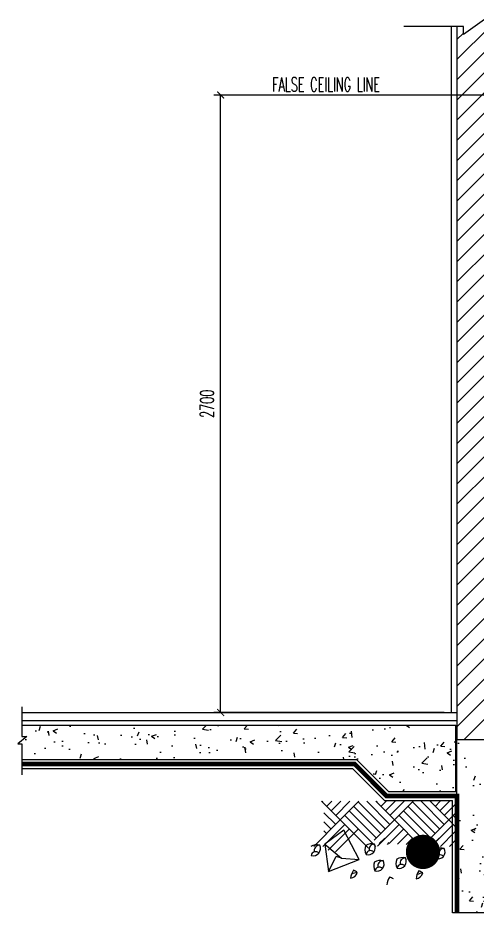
# Model space of a CAD drawing. Extents: x 417610.1 to 417639, y 43413.5 to 43433.4.
# Drawn here: x 417623.499 to 417625.509, y 43422.541 to 43426.464 of the extents above; entities that cross this region are included whole.
import ezdxf

# ---------------------------------------------------------------- set-up
doc = ezdxf.new("R2010")
doc.units = 0
doc.header["$MEASUREMENT"] = 0
doc.header["$PDMODE"] = 3
doc.header["$PDSIZE"] = 0.1
doc.linetypes.add('HIDDEN2', pattern=[0.1875, 0.125, -0.0625])
doc.layers.get('0').update_dxf_attribs({"linetype": 'CONTINUOUS'})
doc.layers.get('DEFPOINTS').update_dxf_attribs({"linetype": 'CONTINUOUS'})
for name, color, linetype in [('2', 2, 'CONTINUOUS'), ('ELE', 3, 'CONTINUOUS'), ('gravel', 11, 'CONTINUOUS'), ('Hatch', 11, 'CONTINUOUS'), ('Plaster', 7, 'CONTINUOUS'), ('TXT', 2, 'CONTINUOUS'), ('WALL', 6, 'CONTINUOUS'), ('WallPartition', 2, 'CONTINUOUS'), ('Windows', 9, 'CONTINUOUS')]:
    doc.layers.add(name, color=color, linetype=linetype)
doc.styles.add('ROMANS', font='ROMANS.shx', dxfattribs={"width": 0.6})
doc.dimstyles.new('R50', dxfattribs={"dimscale": 0, "dimtxt": 0.06, "dimasz": 0.03, "dimexe": 0.03, "dimexo": 0.03, "dimgap": 0.03, "dimtad": 1, "dimdec": 0, "dimlfac": 1000, "dimzin": 13, "dimdsep": 46, "dimtxsty": 'ROMANS', "dimblk": 'ARCHTICK', "dimcen": 0.09, "dimclrd": 4, "dimclre": 4, "dimclrt": 2, "dimadec": 0, "dimazin": 0, "dimtfac": 1, "dimtdec": 0, "dimtofl": 0, "dimtmove": 2, "dimatfit": 3, "dimldrblk": 'CLOSEDBLANK', "dimfxl": 0, "dimtolj": 1, "dimtzin": 0, "dimarcsym": 0})
pattern_1 = [(50, (-177.4612, -96.84922), (0.21517805478, -0.018825640495), [0.0225, -0.2475]), (355, (-177.4612, -96.84922), (-0.04162540008, 0.22565764011), [0.018, -0.198]), (100.4514, (-177.44326, -96.8508), (0.17355281451, 0.20683186262), [0.019122057, -0.2103426336]), (46.1842, (-177.4612, -96.78922), (0.32017231459, -0.0496557043), [0.03375, -0.37125]), (96.6356, (-177.4345, -96.79336), (0.28039881166, 0.29223536127), [0.0286830864, -0.3155139]), (351.1842, (-177.4612, -96.78922), (0.28039858354, 0.29223558028), [0.027, -0.297]), (21, (-177.4312, -96.80422), (0.179072115636, -0.1207856672), [0.0225, -0.2475]), (326, (-177.4312, -96.80422), (0.07299459958, 0.21754501351), [0.018, -0.198]), (71.4514, (-177.41627, -96.81429), (0.25206678857, 0.09675914901), [0.019122057, -0.2103426336]), (37.5, (-177.46119, -96.84922), (0.003647956595, 0.09986815615), [0, -0.1956, 0, -0.201, 0, -0.19875]), (7.5, (-177.46119, -96.84922), (0.078920861233, 0.118323513565), [0, -0.1146, 0, -0.1911, 0, -0.07575]), (327.5, (-177.52809, -96.84922), (0.160146730852, -0.00676646152), [0, -0.075, 0, -0.234, 0, -0.3105]), (317.5, (-177.5581, -96.84922), (0.174955850803, 0.0300314947), [0, -0.0975, 0, -0.1554, 0, -0.2205])]

# ---------------------------------------------------------------- blocks, each defined once
blk = doc.blocks.new('A$C22107CF4')
for p, q in [((0.1286, 0.2837), (0.0467, 0.3655)), ((0.0494, 0.3629), (0.052, 0.3655)), ((0.0692, 0.3431), (0.0916, 0.3655)), ((0.089, 0.3233), (0.1312, 0.3655)), ((0.1088, 0.3035), (0.1708, 0.3655)), ((0.1286, 0.2837), (0.2104, 0.3655)), ((0.3266, 0.2441), (0.2078, 0.3629)), ((0.3464, 0.2639), (0.2447, 0.3655)), ((0.3662, 0.2837), (0.2843, 0.3655)), ((0.287, 0.3629), (0.2896, 0.3655)), ((0.3068, 0.3431), (0.3292, 0.3655)), ((0.3266, 0.3233), (0.3688, 0.3655)), ((0.3464, 0.3035), (0.4084, 0.3655)), ((0.3662, 0.2837), (0.448, 0.3655)), ((0.5642, 0.2441), (0.4454, 0.3629)), ((0.584, 0.2639), (0.4823, 0.3655)), ((0.6038, 0.2837), (0.5219, 0.3655)), ((0.5246, 0.3629), (0.5272, 0.3655)), ((0.5444, 0.3431), (0.5668, 0.3655)), ((0.5642, 0.3233), (0.6064, 0.3655)), ((0.1088, 0.2639), (0.0574, 0.3153)), ((0.287, 0.2045), (0.1682, 0.3233)), ((0.3068, 0.2243), (0.188, 0.3431)), ((0.5246, 0.2045), (0.4058, 0.3233)), ((0.5444, 0.2243), (0.4256, 0.3431)), ((0.584, 0.3035), (0.6308, 0.3504)), ((0.0126, 0.1677), (0.1286, 0.2837)), ((0.089, 0.2441), (0.0574, 0.2757)), ((0.2522, 0.1601), (0.1286, 0.2837)), ((0.2844, 0.1675), (0.1484, 0.3035)), ((0.2775, 0.195), (0.3662, 0.2837)), ((0.4822, 0.1677), (0.3662, 0.2837)), ((0.5048, 0.1847), (0.386, 0.3035)), ((0.4877, 0.1677), (0.6038, 0.2837)), ((0.6038, 0.2837), (0.6308, 0.3108)), ((0.6308, 0.2566), (0.6038, 0.2837)), ((0.6308, 0.2962), (0.6236, 0.3035)), ((0.0522, 0.1677), (0.1484, 0.2639)), ((0.0692, 0.2243), (0.0574, 0.2361)), ((0.0761, 0.152), (0.1682, 0.2441)), ((0.1077, 0.144), (0.2078, 0.2441)), ((0.2911, 0.169), (0.386, 0.2639)), ((0.3425, 0.1808), (0.4058, 0.2441)), ((0.5273, 0.1677), (0.6236, 0.2639)), ((0.2998, 0.1806), (0.3237, 0.2045)), ((0.3799, 0.1786), (0.4256, 0.2243)), ((0.4173, 0.1764), (0.4454, 0.2045)), ((0.4927, 0.1359), (0.5613, 0.2045)), ((0.5669, 0.1677), (0.6308, 0.2316)), ((0.335, 0.1762), (0.3435, 0.1847)), ((0.4547, 0.1742), (0.4652, 0.1847)), ((0.6065, 0.1677), (0.6308, 0.192))]:
    blk.add_line(p, q)
for points in [[(0.0766, 0.0585), (0.2116, 0.111), (0.1441, 0.2385), (0.0616, 0.1785), (0.0766, 0.0585), (0.1112, 0.1244)], [(0.1343, 0.1163), (0.2116, 0.111), (0.1441, 0.2385), (0.0616, 0.1785), (0.1343, 0.1163), (0.1112, 0.1244)]]:
    blk.add_lwpolyline(points)
for centre, radius, start, end in [((0.0263, 0.124), 0.0509, 76.0322, 121.1405), ((0.0105, 0.1589), 0.0317, 253.7091, 27.4015), ((0.0385, 0.1494), 0.024, 89.5708, 192.7334), ((0.2876, 0.1547), 0.0506, 159.5756, 205.1522), ((0.2666, 0.1288), 0.0509, 76.0322, 121.1405), ((0.2507, 0.1636), 0.0317, 253.7091, 27.4015), ((0.2787, 0.1542), 0.024, 89.5708, 192.7334), ((0.5718, 0.1099), 0.0509, 76.0322, 121.1405), ((0.556, 0.1448), 0.0317, 253.7091, 27.4015), ((0.5839, 0.1354), 0.024, 89.5708, 192.7334), ((0.0207, 0.1257), 0.0193, 42.46, 171.8043), ((0.261, 0.1305), 0.0193, 42.46, 171.8043), ((0.4022, 0.0685), 0.0509, 76.0322, 121.1405), ((0.3864, 0.1034), 0.0317, 253.7091, 27.4015), ((0.4143, 0.0939), 0.024, 89.5708, 192.7334), ((0.5929, 0.1359), 0.0506, 159.5756, 205.1522), ((0.5662, 0.1116), 0.0193, 42.46, 171.8043), ((0.3258, 0.0823), 0.0506, 159.5756, 205.1522), ((0.3047, 0.0563), 0.0509, 76.0322, 121.1405), ((0.2889, 0.0912), 0.0317, 253.7091, 27.4015), ((0.3168, 0.0818), 0.024, 89.5708, 192.7334), ((0.4233, 0.0945), 0.0506, 159.5756, 205.1522), ((0.3966, 0.0702), 0.0193, 42.46, 171.8043), ((0.2409, 0.024), 0.0669, 143.5113, 175.9191), ((0.1707, 0.0622), 0.0336, 275.8828, 346.643), ((0.1707, 0.0622), 0.0336, 275.8828, 346.643), ((0.2198, -0.0514), 0.1071, 98.8765, 112.9463), ((-0.5126, -1.1654), 1.4144, 59.5906, 60.3518), ((0.2991, 0.058), 0.0193, 42.46, 171.8043), ((0.5272, 0.0216), 0.0669, 143.5113, 175.9191), ((0.457, 0.0598), 0.0336, 275.8828, 346.643), ((0.457, 0.0598), 0.0336, 275.8828, 346.643), ((0.5062, -0.0538), 0.1071, 98.8765, 112.9463), ((-0.2263, -1.1678), 1.4144, 59.5906, 60.3518), ((0.3991, -0.0048), 0.0669, 143.5113, 175.9191), ((-0.3544, -1.1942), 1.4144, 59.5906, 60.3518)]:
    blk.add_arc(centre, radius, start, end)
at = {"layer": 'Hatch', "const_width": 0.075}
blk.add_lwpolyline([(0.4534, 0.144, 1), (0.5284, 0.144, 1)], format="xyb", close=True, dxfattribs=at)
blk = doc.blocks.new('_ARCHTICK')
at = {"color": 0, "linetype": 'ByBlock', "const_width": 0.15}
blk.add_lwpolyline([(-0.5, -0.5), (0.5, 0.5)], dxfattribs=at)
blk = doc.blocks.new('*D161')
at = {"layer": '2', "color": 4, "lineweight": -2}
for p, q in [((417625.5407, 43426.1268), (417624.3563, 43426.1268)), ((417624.3863, 43423.4268), (417624.3863, 43426.1268)), ((417625.3647, 43423.4268), (417624.3563, 43423.4268))]:
    blk.add_line(p, q, dxfattribs=at)
at = {"layer": 'DEFPOINTS', "color": 0}
for p in [(417624.3863, 43426.1268), (417625.5707, 43426.1268), (417625.3947, 43423.4268)]:
    blk.add_point(p, dxfattribs=at)
at = {"layer": '2', "color": 4, "lineweight": -2, "xscale": 0.03, "yscale": 0.03, "zscale": 0.03}
for p, rotation in [((417624.3863, 43426.1268), 90), ((417624.3863, 43423.4268), 270)]:
    blk.add_blockref('_ARCHTICK', p, dxfattribs=dict(at, rotation=rotation))
at = {"layer": '2', "color": 2, "insert": (417624.3263, 43424.7768), "char_height": 0.06, "attachment_point": 5, "rotation": 90, "style": 'ROMANS'}
blk.add_mtext('\\A1;2700', dxfattribs=at)
blk = doc.blocks.new('_ClosedBlank')
at = {"color": 0, "linetype": 'ByBlock', "lineweight": -2}
for p, q in [((-1, 0.17), (0, 0)), ((-1, 0.17), (-1, -0.17)), ((0, 0), (-1, -0.17))]:
    blk.add_line(p, q, dxfattribs=at)

msp = doc.modelspace()

# ---------------------------------------------------------------- hatches: boundary and pattern name
at = {"layer": 'Hatch'}
h = msp.add_hatch(dxfattribs=at)
h.set_pattern_fill('ANSI31', color=256, scale=0.5, style=0)
h.set_pattern_definition([(45, (-177.461194, -96.84922), (-0.044194173824, 0.044194173824), [])])
h.paths.add_polyline_path([(417625.5707, 43426.4268), (417625.5516, 43426.4268), (417625.5516, 43426.4639), (417625.4487, 43426.3912), (417625.4487, 43426.4268), (417625.4207, 43426.4268), (417625.4207, 43423.3068), (417625.5707, 43423.3068)])
at = {"layer": 'Windows'}
h = msp.add_hatch(dxfattribs=at)
h.set_pattern_fill('AR-CONC', color=256, scale=0.03, style=0)
h.set_pattern_definition(pattern_1)
h.paths.add_polyline_path([(417625.4155, 43423.3718), (417623.5978, 43423.3718), (417623.5153, 43423.3033), (417623.5153, 43423.2218), (417624.9807, 43423.2218), (417625.1207, 43423.0818), (417625.4155, 43423.0818)])
h = msp.add_hatch(dxfattribs=at)
h.set_pattern_fill('AR-CONC', color=256, scale=0.03, style=0)
h.set_pattern_definition(pattern_1)
h.paths.add_polyline_path([(417629.1043, 43423.3118), (417627.4763, 43423.3068), (417627.4763, 43423.0218), (417627.6804, 43423.0218), (417627.8204, 43423.1618), (417628.7744, 43423.1618), (417628.9144, 43423.0218), (417629.1043, 43423.0218)])
h.paths.add_polyline_path([(417627.4707, 43423.3068), (417627.3207, 43423.3068), (417627.3207, 43422.5511), (417627.4707, 43422.5511)])
h.paths.add_polyline_path([(417627.3143, 43423.3118), (417626.0957, 43423.3083), (417626.0957, 43423.1618), (417626.9697, 43423.1618), (417627.1097, 43423.0218), (417627.3143, 43423.0218)])
h.paths.add_polyline_path([(417626.0957, 43423.3083), (417625.5763, 43423.3068), (417625.5763, 43423.0218), (417625.7804, 43423.0218), (417625.9204, 43423.1618), (417626.0957, 43423.1618)])
h.paths.add_polyline_path([(417625.5707, 43423.3068), (417625.4207, 43423.3068), (417625.4207, 43422.8921), (417625.4207, 43422.5511), (417625.5707, 43422.5511)])

# ---------------------------------------------------------------- linework, layer by layer
at = {"layer": '2'}
for p, q in [((417623.5153, 43423.3718), (417625.4155, 43423.3718)), ((417625.4155, 43423.0818), (417625.4155, 43423.3718)), ((417625.4207, 43422.8921), (417625.4207, 43423.3068)), ((417625.5707, 43423.3068), (417625.4207, 43423.3068)), ((417623.5153, 43423.2218), (417624.9807, 43423.2218)), ((417625.1207, 43423.0818), (417624.9807, 43423.2218)), ((417623.5153, 43423.1818), (417624.9641, 43423.1818)), ((417625.1041, 43423.0418), (417624.9641, 43423.1818)), ((417625.1207, 43423.0818), (417625.4155, 43423.0818)), ((417625.1041, 43423.0418), (417625.4007, 43423.0418)), ((417625.4007, 43422.5511), (417625.4007, 43423.0418)), ((417625.5931, 43422.5511), (417625.4007, 43422.5511))]:
    msp.add_line(p, q, dxfattribs=at)
at = {"layer": 'ELE'}
msp.add_lwpolyline([(417632.5636, 43426.4268), (417632.2754, 43426.4268), (417632.2754, 43426.4639), (417632.1724, 43426.3912), (417632.1724, 43426.4268), (417631.138, 43426.4268), (417631.138, 43426.4639), (417631.0351, 43426.3912), (417631.0351, 43426.4268), (417629.2405, 43426.4268), (417629.2405, 43426.4639), (417629.1375, 43426.3912), (417629.1375, 43426.4268), (417627.4575, 43426.4268), (417627.4575, 43426.4639), (417627.3546, 43426.3912), (417627.3546, 43426.4268), (417625.5516, 43426.4268), (417625.5516, 43426.4639), (417625.4487, 43426.3912), (417625.4487, 43426.4268), (417625.1877, 43426.4268)], dxfattribs=at)
at = {"layer": 'Plaster'}
for p, q in [((417625.3947, 43426.4268), (417625.3947, 43423.4268)), ((417623.5153, 43423.4267), (417625.4207, 43423.4267)), ((417623.5153, 43423.3918), (417625.4207, 43423.3918))]:
    msp.add_line(p, q, dxfattribs=at)
at = {"layer": 'WALL'}
msp.add_line((417625.4207, 43426.4268), (417625.4207, 43423.3068), dxfattribs=at)
at = {"layer": 'WallPartition', "linetype": 'HIDDEN2', "const_width": 0.02}
msp.add_lwpolyline([(417623.5153, 43423.2018), (417624.9724, 43423.2018), (417625.1124, 43423.0618), (417625.4207, 43423.0618), (417625.4207, 43422.5511)], dxfattribs=at)
at = {"layer": 'Windows'}
msp.add_lwpolyline([(417623.5153, 43423.4511), (417623.5153, 43423.322), (417623.5379, 43423.322), (417623.4988, 43423.2895), (417623.5153, 43423.2895), (417623.5153, 43423.1548)], dxfattribs=at)

# ---------------------------------------------------------------- block references
at = {"layer": 'gravel'}
msp.add_blockref('A$C22107CF4', (417624.7811, 43422.6732), dxfattribs=at)

# ---------------------------------------------------------------- texts
at = {"layer": 'TXT', "style": 'ROMANS', "width": 0.6}
msp.add_text('FALSE CEILING LINE', height=0.06, dxfattribs=at).set_placement((417624.6116, 43426.1428))

# ---------------------------------------------------------------- dimensions: what is measured, and where the dimension line sits
at = {"layer": '2'}
dim = msp.add_linear_dim(base=(417624.3863, 43426.1268), p1=(417625.3947, 43423.4268), p2=(417625.5707, 43426.1268), angle=90, dimstyle='R50', override={"dimscale": 1}, dxfattribs=at)
dim.commit()
dim.dimension.update_dxf_attribs({"geometry": '*D161', "text_midpoint": (417624.3263, 43424.7768)})

doc.saveas('drawing.dxf')
